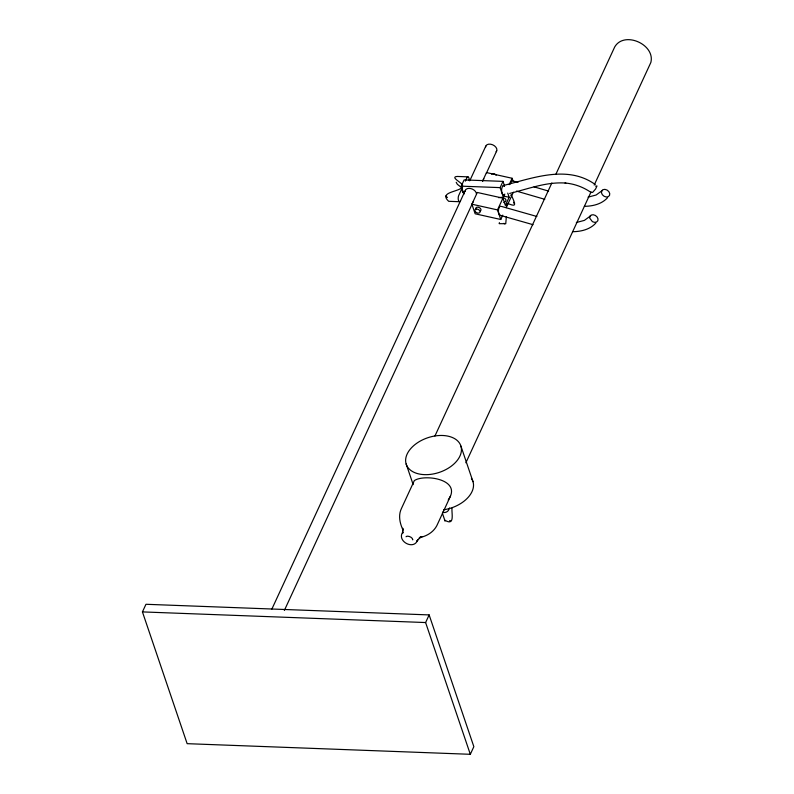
<?xml version="1.0" encoding="UTF-8"?>
<svg xmlns="http://www.w3.org/2000/svg" width="794" height="794" viewBox="0 0 794 794"><rect width="100%" height="100%" fill="white"/><g stroke="black" fill="none" stroke-linecap="round" stroke-linejoin="round"><path stroke-width="1.19" d="M506.294 207.611L506.572 205.031M499.446 222.657L499.198 223.233M459.498 201.716L448.679 201.309C438.606 192.019 458.088 192.138 462.297 187.275M450.436 496.21C458.098 478.464 423.46 474.217 414.319 480.618L401.546 508.269C397.973 515.435 399.878 523.425 403.094 530.253L402.747 528.248L402.687 533.28L402.955 531.811C396.067 541.101 414.121 550.808 417.704 539.88L416.919 541.091L420.641 537.032L419.133 538.124L421.951 536.774L419.55 537.568C427.361 536.139 434.596 531.414 437.663 523.861L450.436 496.21L448.233 500.012M412.682 539.612L412.731 539.841C412.87 537.32 407.997 535.484 406.379 536.416L406.071 536.764M510.294 183.98L511.733 180.853L512.686 180.963M445.146 520.378C455.081 526.194 451.458 513.41 451.994 508.2M142.434 611.906L145.967 604.284L429.137 614.913L473.849 746.668L470.316 754.3L187.146 743.67L142.434 611.906L425.614 622.546L429.137 614.913M463.934 194.163L461.225 186.163L464.113 179.91L502.999 181.379L504.518 185.865M462.307 187.702L458.753 195.384A3.652 1.459 -87.8 0 0 458.515 200.545A3.652 1.459 -87.8 0 0 460.57 200.743M465.353 181.121L466.872 177.826A3.652 1.459 -87.8 0 1 468.49 177.181A3.652 1.459 -87.8 0 1 469.234 180.635M271.866 609.087L465.334 190.362M469.77 180.764L485.779 146.126M502.771 215.124L500.756 219.481L475.149 213.794L471.894 204.207L477.313 192.476L502.92 198.163L505.371 205.398L509.143 197.24L507.743 193.111M482.563 181.111L486.504 172.576L512.11 178.273L513.123 181.26M284.361 610.427L473.155 201.845M482.782 181.012L483.814 178.779M486.394 173.191L496.716 150.85M498.523 197.646L503.366 197.21L500.111 187.622L502.999 181.379M500.756 219.481L497.501 209.904L502.92 198.163M503.366 197.21L504.805 194.083M509.153 184.674L512.11 178.273M506.294 207.492L513.351 192.217M434.953 435.956L551.85 182.977M556.008 173.985L614.715 46.935C624.223 30.519 655.546 44.563 650.832 62.518L594.2 185.071M465.88 462.783L591.083 191.82M449.533 507.981L448.521 510.175A3.652 2.313 -18.7 0 1 442.496 512.14M506.83 204.197L507.197 203.681M595.212 184.476C567.253 164.527 532.863 178.193 503.168 185.558C501.133 187.94 501.093 191.93 502.791 194.53L503.743 194.629M602.408 190.421L596.125 195.006L588.066 197.14M607.549 197.706C601.723 204.157 592.761 206.232 584.384 206.331M590.676 215.789L584.394 220.385L576.345 222.518M595.818 223.084C590.002 229.535 581.029 231.61 572.653 231.699M595.54 186.104L596.999 185.965L595.55 189.081L592.652 192.356L591.193 192.505M503.892 202.559L504.696 202.152A3.583 2.521 -3.6 0 0 505.847 199.671L504.964 198.5A3.821 2.69 -3.6 0 0 504.22 198.073M444.987 520.874L442.427 513.331M509.688 193.408C528.169 188.992 546.53 181.608 565.864 183.077L565.02 183.007C574.112 183.771 582.935 186.918 590.468 192.069M507.674 203.423C515.892 206.768 516.408 206.103 511.376 195.235M499.257 223.68L505.768 223.68L506.344 216.613M467.954 176.854L457.136 176.447C449.801 176.963 461.731 182.61 462.684 185.191M461.225 186.163L500.111 187.622M500.964 206.331L500.012 206.232C497.997 208.614 497.898 212.594 499.625 215.174L533.052 224.692M503.168 185.558L504.537 186.372M499.625 215.174L500.587 215.303M504.299 196.257L509.143 197.24M471.894 204.207L497.501 209.904M513.529 181.141L518.025 182.283M501.808 206.519L536.863 216.474M516.487 191.096L544.783 199.314M548.585 191.096L534.084 186.858M447.399 197.517L445.861 195.989M504.855 223.898L503.912 223.332M450.605 521.092L449.652 520.536M461.274 187.384L457.324 184.277L456.213 182.292M514.294 203.85L513.649 202.262M460.927 446.119A28.812 18.252 -18.7 0 1 424.492 474.643A28.812 18.252 -18.7 0 1 415.212 444.402A28.812 18.252 -18.7 0 1 460.927 446.119L472.996 481.67M406.161 463.994L413.168 484.628M425.614 622.546L470.316 754.3M444.918 520.358L445.007 520.884M471.418 478.425A28.812 18.252 -18.7 0 1 443.697 509.778M476.112 209.606A2.749 1.826 24.8 0 1 476.866 207.254A2.749 1.826 24.8 0 1 480.37 208.415A2.749 1.826 24.8 0 1 480.221 210.976M465.145 191.404A5.965 3.95 24.8 0 1 470.792 188.565A5.965 3.95 24.8 0 1 476.469 194.054M491.605 174.154A2.749 1.826 24.8 0 1 496.121 175.216M511.068 194.768A3.652 2.313 -18.7 0 1 510.879 195.413M485.591 147.158A5.965 3.95 24.8 0 1 492.697 144.806A5.965 3.95 24.8 0 1 496.161 151.723M464.262 192.813A3.652 1.459 -87.8 0 1 463.646 191.811M463.934 192.843A3.652 1.459 -87.8 0 1 462.465 191.394A3.652 1.459 -87.8 0 1 462.545 187.334M589.942 216.335L589.744 218.191L592.433 221.675L594.597 222.36L596.562 222.032L597.813 220.762L598.011 218.906L597.098 216.951L595.321 215.422L593.158 214.737L591.193 215.065L589.942 216.335M601.663 190.957L601.475 192.813L602.378 194.768L604.155 196.297L606.318 196.991L608.293 196.654L609.534 195.384L609.732 193.528L608.819 191.572L607.043 190.044L604.889 189.359L602.914 189.697L601.663 190.957M475.239 211.522A2.749 1.826 24.8 0 0 479.755 212.584A2.749 1.826 24.8 0 0 477.482 209.169A2.749 1.826 24.8 0 0 475.239 211.522"/></g></svg>
